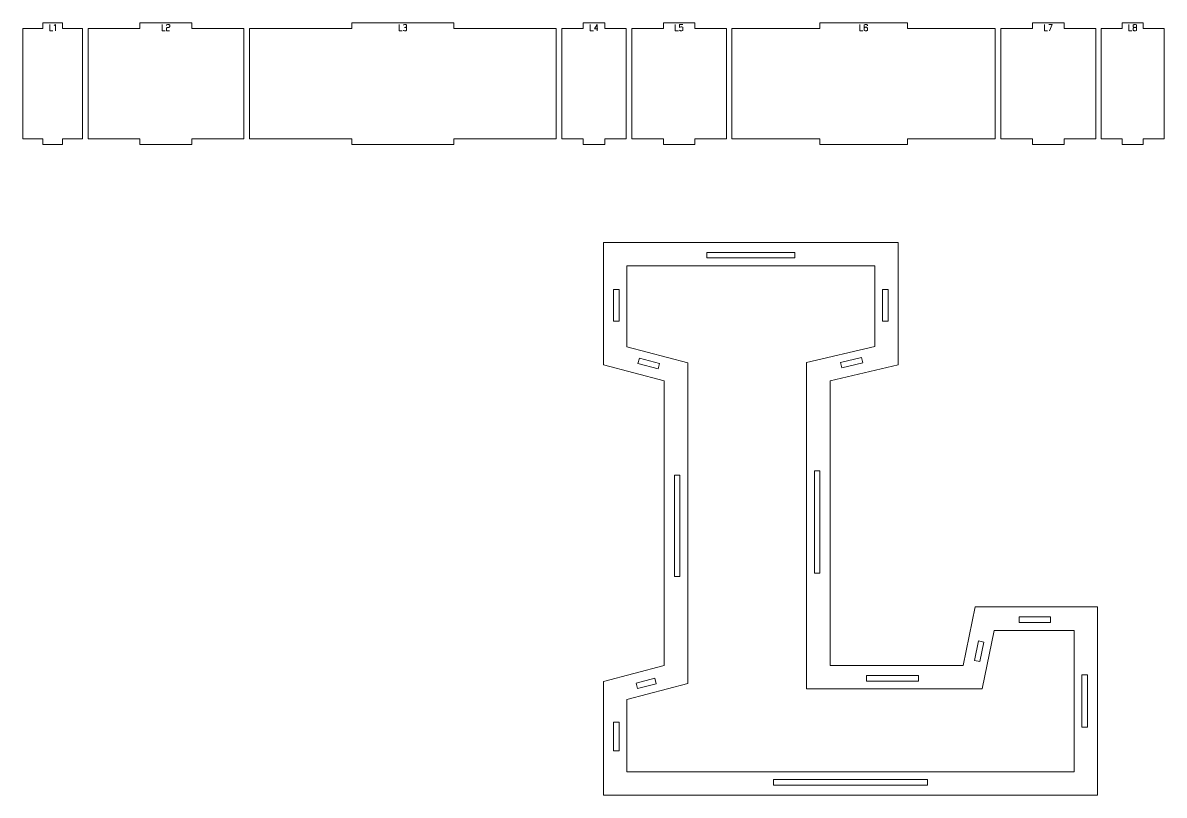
# Model space of a CAD drawing. Header units: centimetres. Extents: x -249 to 275, y -506 to 461.
# Drawn here: x -248.6 to -186.6, y -438.2 to -396.3 of the extents above; entities that cross this region are included whole.
import ezdxf

# ---------------------------------------------------------------- set-up
doc = ezdxf.new("R2010")
doc.units = ezdxf.units.CM
doc.header["$MEASUREMENT"] = 0
doc.layers.add('Capa 1', color=7, linetype='Continuous')

msp = doc.modelspace()

# ---------------------------------------------------------------- linework, layer by layer
at = {"layer": 'Capa 1', "color": 1, "lineweight": 9}
for points, knots in [([(-248.5745, -396.57748), (-248.5745, -396.57748), (-248.5745, -402.57748), (-248.5745, -402.57748), (-248.5745, -402.57748), (-247.49454, -402.57748), (-247.49454, -402.57748), (-247.49454, -402.57748), (-247.49454, -402.87748), (-247.49454, -402.87748), (-247.49454, -402.87748), (-246.41457, -402.87748), (-246.41457, -402.87748), (-246.41457, -402.87748), (-246.41457, -402.57748), (-246.41457, -402.57748), (-246.41457, -402.57748), (-245.33461, -402.57748), (-245.33461, -402.57748), (-245.33461, -402.57748), (-245.33461, -396.57748), (-245.33461, -396.57748), (-245.33461, -396.57748), (-246.41457, -396.57748), (-246.41457, -396.57748), (-246.41457, -396.57748), (-246.41457, -396.27748), (-246.41457, -396.27748), (-246.41457, -396.27748), (-247.49454, -396.27748), (-247.49454, -396.27748), (-247.49454, -396.27748), (-247.49454, -396.57748), (-247.49454, -396.57748), (-247.49454, -396.57748), (-248.5745, -396.57748), (-248.5745, -396.57748)], [0, 0, 0, 0, 0.08333333, 0.08333333, 0.08333333, 0.16666667, 0.16666667, 0.16666667, 0.25, 0.25, 0.25, 0.33333333, 0.33333333, 0.33333333, 0.41666667, 0.41666667, 0.41666667, 0.5, 0.5, 0.5, 0.58333333, 0.58333333, 0.58333333, 0.66666667, 0.66666667, 0.66666667, 0.75, 0.75, 0.75, 0.83333333, 0.83333333, 0.83333333, 0.91666667, 0.91666667, 0.91666667, 1, 1, 1, 1]), ([(-245.03461, -396.57748), (-245.03461, -396.57748), (-245.03461, -402.57748), (-245.03461, -402.57748), (-245.03461, -402.57748), (-242.21341, -402.57748), (-242.21341, -402.57748), (-242.21341, -402.57748), (-242.21341, -402.87748), (-242.21341, -402.87748), (-242.21341, -402.87748), (-239.3922, -402.87748), (-239.3922, -402.87748), (-239.3922, -402.87748), (-239.3922, -402.57748), (-239.3922, -402.57748), (-239.3922, -402.57748), (-236.571, -402.57748), (-236.571, -402.57748), (-236.571, -402.57748), (-236.571, -396.57748), (-236.571, -396.57748), (-236.571, -396.57748), (-239.3922, -396.57748), (-239.3922, -396.57748), (-239.3922, -396.57748), (-239.3922, -396.27748), (-239.3922, -396.27748), (-239.3922, -396.27748), (-242.21341, -396.27748), (-242.21341, -396.27748), (-242.21341, -396.27748), (-242.21341, -396.57748), (-242.21341, -396.57748), (-242.21341, -396.57748), (-245.03461, -396.57748), (-245.03461, -396.57748)], [0, 0, 0, 0, 0.08333333, 0.08333333, 0.08333333, 0.16666667, 0.16666667, 0.16666667, 0.25, 0.25, 0.25, 0.33333333, 0.33333333, 0.33333333, 0.41666667, 0.41666667, 0.41666667, 0.5, 0.5, 0.5, 0.58333333, 0.58333333, 0.58333333, 0.66666667, 0.66666667, 0.66666667, 0.75, 0.75, 0.75, 0.83333333, 0.83333333, 0.83333333, 0.91666667, 0.91666667, 0.91666667, 1, 1, 1, 1]), ([(-236.271, -396.57748), (-236.271, -396.57748), (-236.271, -402.57748), (-236.271, -402.57748), (-236.271, -402.57748), (-230.71915, -402.57748), (-230.71915, -402.57748), (-230.71915, -402.57748), (-230.71915, -402.87748), (-230.71915, -402.87748), (-230.71915, -402.87748), (-225.16731, -402.87748), (-225.16731, -402.87748), (-225.16731, -402.87748), (-225.16731, -402.57748), (-225.16731, -402.57748), (-225.16731, -402.57748), (-219.61546, -402.57748), (-219.61546, -402.57748), (-219.61546, -402.57748), (-219.61546, -396.57748), (-219.61546, -396.57748), (-219.61546, -396.57748), (-225.16731, -396.57748), (-225.16731, -396.57748), (-225.16731, -396.57748), (-225.16731, -396.27748), (-225.16731, -396.27748), (-225.16731, -396.27748), (-230.71915, -396.27748), (-230.71915, -396.27748), (-230.71915, -396.27748), (-230.71915, -396.57748), (-230.71915, -396.57748), (-230.71915, -396.57748), (-236.271, -396.57748), (-236.271, -396.57748)], [0, 0, 0, 0, 0.08333333, 0.08333333, 0.08333333, 0.16666667, 0.16666667, 0.16666667, 0.25, 0.25, 0.25, 0.33333333, 0.33333333, 0.33333333, 0.41666667, 0.41666667, 0.41666667, 0.5, 0.5, 0.5, 0.58333333, 0.58333333, 0.58333333, 0.66666667, 0.66666667, 0.66666667, 0.75, 0.75, 0.75, 0.83333333, 0.83333333, 0.83333333, 0.91666667, 0.91666667, 0.91666667, 1, 1, 1, 1]), ([(-219.31546, -396.57748), (-219.31546, -396.57748), (-219.31546, -402.57748), (-219.31546, -402.57748), (-219.31546, -402.57748), (-218.1474, -402.57748), (-218.1474, -402.57748), (-218.1474, -402.57748), (-218.1474, -402.87748), (-218.1474, -402.87748), (-218.1474, -402.87748), (-216.97934, -402.87748), (-216.97934, -402.87748), (-216.97934, -402.87748), (-216.97934, -402.57748), (-216.97934, -402.57748), (-216.97934, -402.57748), (-215.81128, -402.57748), (-215.81128, -402.57748), (-215.81128, -402.57748), (-215.81128, -396.57748), (-215.81128, -396.57748), (-215.81128, -396.57748), (-216.97934, -396.57748), (-216.97934, -396.57748), (-216.97934, -396.57748), (-216.97934, -396.27748), (-216.97934, -396.27748), (-216.97934, -396.27748), (-218.1474, -396.27748), (-218.1474, -396.27748), (-218.1474, -396.27748), (-218.1474, -396.57748), (-218.1474, -396.57748), (-218.1474, -396.57748), (-219.31546, -396.57748), (-219.31546, -396.57748)], [0, 0, 0, 0, 0.08333333, 0.08333333, 0.08333333, 0.16666667, 0.16666667, 0.16666667, 0.25, 0.25, 0.25, 0.33333333, 0.33333333, 0.33333333, 0.41666667, 0.41666667, 0.41666667, 0.5, 0.5, 0.5, 0.58333333, 0.58333333, 0.58333333, 0.66666667, 0.66666667, 0.66666667, 0.75, 0.75, 0.75, 0.83333333, 0.83333333, 0.83333333, 0.91666667, 0.91666667, 0.91666667, 1, 1, 1, 1]), ([(-215.51128, -396.57748), (-215.51128, -396.57748), (-215.51128, -402.57748), (-215.51128, -402.57748), (-215.51128, -402.57748), (-213.80075, -402.57748), (-213.80075, -402.57748), (-213.80075, -402.57748), (-213.80075, -402.87748), (-213.80075, -402.87748), (-213.80075, -402.87748), (-212.09023, -402.87748), (-212.09023, -402.87748), (-212.09023, -402.87748), (-212.09023, -402.57748), (-212.09023, -402.57748), (-212.09023, -402.57748), (-210.3797, -402.57748), (-210.3797, -402.57748), (-210.3797, -402.57748), (-210.3797, -396.57748), (-210.3797, -396.57748), (-210.3797, -396.57748), (-212.09023, -396.57748), (-212.09023, -396.57748), (-212.09023, -396.57748), (-212.09023, -396.27748), (-212.09023, -396.27748), (-212.09023, -396.27748), (-213.80075, -396.27748), (-213.80075, -396.27748), (-213.80075, -396.27748), (-213.80075, -396.57748), (-213.80075, -396.57748), (-213.80075, -396.57748), (-215.51128, -396.57748), (-215.51128, -396.57748)], [0, 0, 0, 0, 0.08333333, 0.08333333, 0.08333333, 0.16666667, 0.16666667, 0.16666667, 0.25, 0.25, 0.25, 0.33333333, 0.33333333, 0.33333333, 0.41666667, 0.41666667, 0.41666667, 0.5, 0.5, 0.5, 0.58333333, 0.58333333, 0.58333333, 0.66666667, 0.66666667, 0.66666667, 0.75, 0.75, 0.75, 0.83333333, 0.83333333, 0.83333333, 0.91666667, 0.91666667, 0.91666667, 1, 1, 1, 1]), ([(-210.0797, -396.57748), (-210.0797, -396.57748), (-210.0797, -402.57748), (-210.0797, -402.57748), (-210.0797, -402.57748), (-205.31211, -402.57748), (-205.31211, -402.57748), (-205.31211, -402.57748), (-205.31211, -402.87748), (-205.31211, -402.87748), (-205.31211, -402.87748), (-200.54452, -402.87748), (-200.54452, -402.87748), (-200.54452, -402.87748), (-200.54452, -402.57748), (-200.54452, -402.57748), (-200.54452, -402.57748), (-195.77693, -402.57748), (-195.77693, -402.57748), (-195.77693, -402.57748), (-195.77693, -396.57748), (-195.77693, -396.57748), (-195.77693, -396.57748), (-200.54452, -396.57748), (-200.54452, -396.57748), (-200.54452, -396.57748), (-200.54452, -396.27748), (-200.54452, -396.27748), (-200.54452, -396.27748), (-205.31211, -396.27748), (-205.31211, -396.27748), (-205.31211, -396.27748), (-205.31211, -396.57748), (-205.31211, -396.57748), (-205.31211, -396.57748), (-210.0797, -396.57748), (-210.0797, -396.57748)], [0, 0, 0, 0, 0.08333333, 0.08333333, 0.08333333, 0.16666667, 0.16666667, 0.16666667, 0.25, 0.25, 0.25, 0.33333333, 0.33333333, 0.33333333, 0.41666667, 0.41666667, 0.41666667, 0.5, 0.5, 0.5, 0.58333333, 0.58333333, 0.58333333, 0.66666667, 0.66666667, 0.66666667, 0.75, 0.75, 0.75, 0.83333333, 0.83333333, 0.83333333, 0.91666667, 0.91666667, 0.91666667, 1, 1, 1, 1]), ([(-195.47693, -396.57748), (-195.47693, -396.57748), (-195.47693, -402.57748), (-195.47693, -402.57748), (-195.47693, -402.57748), (-193.76044, -402.57748), (-193.76044, -402.57748), (-193.76044, -402.57748), (-193.76044, -402.87748), (-193.76044, -402.87748), (-193.76044, -402.87748), (-192.04394, -402.87748), (-192.04394, -402.87748), (-192.04394, -402.87748), (-192.04394, -402.57748), (-192.04394, -402.57748), (-192.04394, -402.57748), (-190.32745, -402.57748), (-190.32745, -402.57748), (-190.32745, -402.57748), (-190.32745, -396.57748), (-190.32745, -396.57748), (-190.32745, -396.57748), (-192.04394, -396.57748), (-192.04394, -396.57748), (-192.04394, -396.57748), (-192.04394, -396.27748), (-192.04394, -396.27748), (-192.04394, -396.27748), (-193.76044, -396.27748), (-193.76044, -396.27748), (-193.76044, -396.27748), (-193.76044, -396.57748), (-193.76044, -396.57748), (-193.76044, -396.57748), (-195.47693, -396.57748), (-195.47693, -396.57748)], [0, 0, 0, 0, 0.08333333, 0.08333333, 0.08333333, 0.16666667, 0.16666667, 0.16666667, 0.25, 0.25, 0.25, 0.33333333, 0.33333333, 0.33333333, 0.41666667, 0.41666667, 0.41666667, 0.5, 0.5, 0.5, 0.58333333, 0.58333333, 0.58333333, 0.66666667, 0.66666667, 0.66666667, 0.75, 0.75, 0.75, 0.83333333, 0.83333333, 0.83333333, 0.91666667, 0.91666667, 0.91666667, 1, 1, 1, 1]), ([(-190.02745, -396.57748), (-190.02745, -396.57748), (-190.02745, -402.57748), (-190.02745, -402.57748), (-190.02745, -402.57748), (-188.88846, -402.57748), (-188.88846, -402.57748), (-188.88846, -402.57748), (-188.88846, -402.87748), (-188.88846, -402.87748), (-188.88846, -402.87748), (-187.74947, -402.87748), (-187.74947, -402.87748), (-187.74947, -402.87748), (-187.74947, -402.57748), (-187.74947, -402.57748), (-187.74947, -402.57748), (-186.61048, -402.57748), (-186.61048, -402.57748), (-186.61048, -402.57748), (-186.61048, -396.57748), (-186.61048, -396.57748), (-186.61048, -396.57748), (-187.74947, -396.57748), (-187.74947, -396.57748), (-187.74947, -396.57748), (-187.74947, -396.27748), (-187.74947, -396.27748), (-187.74947, -396.27748), (-188.88846, -396.27748), (-188.88846, -396.27748), (-188.88846, -396.27748), (-188.88846, -396.57748), (-188.88846, -396.57748), (-188.88846, -396.57748), (-190.02745, -396.57748), (-190.02745, -396.57748)], [0, 0, 0, 0, 0.08333333, 0.08333333, 0.08333333, 0.16666667, 0.16666667, 0.16666667, 0.25, 0.25, 0.25, 0.33333333, 0.33333333, 0.33333333, 0.41666667, 0.41666667, 0.41666667, 0.5, 0.5, 0.5, 0.58333333, 0.58333333, 0.58333333, 0.66666667, 0.66666667, 0.66666667, 0.75, 0.75, 0.75, 0.83333333, 0.83333333, 0.83333333, 0.91666667, 0.91666667, 0.91666667, 1, 1, 1, 1]), ([(-196.87916, -427.97208), (-196.87916, -427.97208), (-190.22647, -427.97208), (-190.22647, -427.97208), (-190.22647, -427.97208), (-190.22647, -438.18913), (-190.22647, -438.18913), (-190.22647, -438.18913), (-217.05291, -438.18913), (-217.05291, -438.18913), (-217.05291, -438.18913), (-217.05291, -432.01556), (-217.05291, -432.01556), (-217.05291, -432.01556), (-213.74839, -431.14565), (-213.74839, -431.14565), (-213.74839, -431.14565), (-213.74839, -415.7107), (-213.74839, -415.7107), (-213.74839, -415.7107), (-217.05291, -414.8413), (-217.05291, -414.8413), (-217.05291, -414.8413), (-217.05291, -408.18913), (-217.05291, -408.18913), (-217.05291, -408.18913), (-201.05308, -408.18913), (-201.05308, -408.18913), (-201.05308, -408.18913), (-201.05308, -414.8413), (-201.05308, -414.8413), (-201.05308, -414.8413), (-204.74839, -415.7107), (-204.74839, -415.7107), (-204.74839, -415.7107), (-204.74839, -431.14565), (-204.74839, -431.14565), (-204.74839, -431.14565), (-197.53134, -431.14565), (-197.53134, -431.14565), (-197.53134, -431.14565), (-196.87916, -427.97208), (-196.87916, -427.97208)], [0, 0, 0, 0, 0.07142857, 0.07142857, 0.07142857, 0.14285714, 0.14285714, 0.14285714, 0.21428571, 0.21428571, 0.21428571, 0.28571429, 0.28571429, 0.28571429, 0.35714286, 0.35714286, 0.35714286, 0.42857143, 0.42857143, 0.42857143, 0.5, 0.5, 0.5, 0.57142857, 0.57142857, 0.57142857, 0.64285714, 0.64285714, 0.64285714, 0.71428571, 0.71428571, 0.71428571, 0.78571429, 0.78571429, 0.78571429, 0.85714286, 0.85714286, 0.85714286, 0.92857143, 0.92857143, 0.92857143, 1, 1, 1, 1]), ([(-211.43679, -409.03766), (-211.43679, -409.03766), (-206.6692, -409.03766), (-206.6692, -409.03766), (-206.6692, -409.03766), (-206.6692, -408.73766), (-206.6692, -408.73766), (-206.6692, -408.73766), (-211.43679, -408.73766), (-211.43679, -408.73766), (-211.43679, -408.73766), (-211.43679, -409.03766), (-211.43679, -409.03766)], [0, 0, 0, 0, 0.25, 0.25, 0.25, 0.5, 0.5, 0.5, 0.75, 0.75, 0.75, 1, 1, 1, 1]), ([(-195.84133, -429.24487), (-195.84133, -429.24487), (-196.49351, -432.41844), (-196.49351, -432.41844), (-196.49351, -432.41844), (-206.02118, -432.41844), (-206.02118, -432.41844), (-206.02118, -432.41844), (-206.02118, -414.70261), (-206.02118, -414.70261), (-206.02118, -414.70261), (-202.32587, -413.83321), (-202.32587, -413.83321), (-202.32587, -413.83321), (-202.32587, -409.46192), (-202.32587, -409.46192), (-202.32587, -409.46192), (-215.78012, -409.46192), (-215.78012, -409.46192), (-215.78012, -409.46192), (-215.78012, -413.86006), (-215.78012, -413.86006), (-215.78012, -413.86006), (-212.4756, -414.72946), (-212.4756, -414.72946), (-212.4756, -414.72946), (-212.4756, -432.12674), (-212.4756, -432.12674), (-212.4756, -432.12674), (-215.78012, -432.99665), (-215.78012, -432.99665), (-215.78012, -432.99665), (-215.78012, -436.91634), (-215.78012, -436.91634), (-215.78012, -436.91634), (-191.49926, -436.91634), (-191.49926, -436.91634), (-191.49926, -436.91634), (-191.49926, -429.24487), (-191.49926, -429.24487), (-191.49926, -429.24487), (-195.84133, -429.24487), (-195.84133, -429.24487)], [0, 0, 0, 0, 0.07142857, 0.07142857, 0.07142857, 0.14285714, 0.14285714, 0.14285714, 0.21428571, 0.21428571, 0.21428571, 0.28571429, 0.28571429, 0.28571429, 0.35714286, 0.35714286, 0.35714286, 0.42857143, 0.42857143, 0.42857143, 0.5, 0.5, 0.5, 0.57142857, 0.57142857, 0.57142857, 0.64285714, 0.64285714, 0.64285714, 0.71428571, 0.71428571, 0.71428571, 0.78571429, 0.78571429, 0.78571429, 0.85714286, 0.85714286, 0.85714286, 0.92857143, 0.92857143, 0.92857143, 1, 1, 1, 1]), ([(-216.20438, -412.47065), (-216.20438, -412.47065), (-216.20438, -410.75415), (-216.20438, -410.75415), (-216.20438, -410.75415), (-216.50438, -410.75415), (-216.50438, -410.75415), (-216.50438, -410.75415), (-216.50438, -412.47065), (-216.50438, -412.47065), (-216.50438, -412.47065), (-216.20438, -412.47065), (-216.20438, -412.47065)], [0, 0, 0, 0, 0.25, 0.25, 0.25, 0.5, 0.5, 0.5, 0.75, 0.75, 0.75, 1, 1, 1, 1]), ([(-201.90161, -410.74819), (-201.90161, -410.74819), (-201.90161, -412.45871), (-201.90161, -412.45871), (-201.90161, -412.45871), (-201.60161, -412.45871), (-201.60161, -412.45871), (-201.60161, -412.45871), (-201.60161, -410.74819), (-201.60161, -410.74819), (-201.60161, -410.74819), (-201.90161, -410.74819), (-201.90161, -410.74819)], [0, 0, 0, 0, 0.25, 0.25, 0.25, 0.5, 0.5, 0.5, 0.75, 0.75, 0.75, 1, 1, 1, 1]), ([(-214.00137, -414.76674), (-214.00137, -414.76674), (-215.10287, -414.47694), (-215.10287, -414.47694), (-215.10287, -414.47694), (-215.1792, -414.76707), (-215.1792, -414.76707), (-215.1792, -414.76707), (-214.0777, -415.05687), (-214.0777, -415.05687), (-214.0777, -415.05687), (-214.00137, -414.76674), (-214.00137, -414.76674)], [0, 0, 0, 0, 0.25, 0.25, 0.25, 0.5, 0.5, 0.5, 0.75, 0.75, 0.75, 1, 1, 1, 1]), ([(-203.03862, -414.43675), (-203.03862, -414.43675), (-204.17564, -414.70425), (-204.17564, -414.70425), (-204.17564, -414.70425), (-204.10693, -414.99628), (-204.10693, -414.99628), (-204.10693, -414.99628), (-202.96992, -414.72877), (-202.96992, -414.72877), (-202.96992, -414.72877), (-203.03862, -414.43675), (-203.03862, -414.43675)], [0, 0, 0, 0, 0.25, 0.25, 0.25, 0.5, 0.5, 0.5, 0.75, 0.75, 0.75, 1, 1, 1, 1]), ([(-205.59692, -420.59049), (-205.59692, -420.59049), (-205.59692, -426.14233), (-205.59692, -426.14233), (-205.59692, -426.14233), (-205.29692, -426.14233), (-205.29692, -426.14233), (-205.29692, -426.14233), (-205.29692, -420.59049), (-205.29692, -420.59049), (-205.29692, -420.59049), (-205.59692, -420.59049), (-205.59692, -420.59049)], [0, 0, 0, 0, 0.25, 0.25, 0.25, 0.5, 0.5, 0.5, 0.75, 0.75, 0.75, 1, 1, 1, 1]), ([(-212.89986, -426.31536), (-212.89986, -426.31536), (-212.89986, -420.83101), (-212.89986, -420.83101), (-212.89986, -420.83101), (-213.19986, -420.83101), (-213.19986, -420.83101), (-213.19986, -420.83101), (-213.19986, -426.31536), (-213.19986, -426.31536), (-213.19986, -426.31536), (-212.89986, -426.31536), (-212.89986, -426.31536)], [0, 0, 0, 0, 0.25, 0.25, 0.25, 0.5, 0.5, 0.5, 0.75, 0.75, 0.75, 1, 1, 1, 1]), ([(-194.48318, -428.82061), (-194.48318, -428.82061), (-192.77909, -428.82061), (-192.77909, -428.82061), (-192.77909, -428.82061), (-192.77909, -428.52061), (-192.77909, -428.52061), (-192.77909, -428.52061), (-194.48318, -428.52061), (-194.48318, -428.52061), (-194.48318, -428.52061), (-194.48318, -428.82061), (-194.48318, -428.82061)], [0, 0, 0, 0, 0.25, 0.25, 0.25, 0.5, 0.5, 0.5, 0.75, 0.75, 0.75, 1, 1, 1, 1]), ([(-196.62206, -430.93632), (-196.62206, -430.93632), (-196.40466, -429.87847), (-196.40466, -429.87847), (-196.40466, -429.87847), (-196.69852, -429.81808), (-196.69852, -429.81808), (-196.69852, -429.81808), (-196.91592, -430.87593), (-196.91592, -430.87593), (-196.91592, -430.87593), (-196.62206, -430.93632), (-196.62206, -430.93632)], [0, 0, 0, 0, 0.25, 0.25, 0.25, 0.5, 0.5, 0.5, 0.75, 0.75, 0.75, 1, 1, 1, 1]), ([(-215.19639, -432.40427), (-215.19639, -432.40427), (-214.1884, -432.13892), (-214.1884, -432.13892), (-214.1884, -432.13892), (-214.26478, -431.8488), (-214.26478, -431.8488), (-214.26478, -431.8488), (-215.27277, -432.11415), (-215.27277, -432.11415), (-215.27277, -432.11415), (-215.19639, -432.40427), (-215.19639, -432.40427)], [0, 0, 0, 0, 0.25, 0.25, 0.25, 0.5, 0.5, 0.5, 0.75, 0.75, 0.75, 1, 1, 1, 1]), ([(-202.77572, -431.99418), (-202.77572, -431.99418), (-199.95451, -431.99418), (-199.95451, -431.99418), (-199.95451, -431.99418), (-199.95451, -431.69418), (-199.95451, -431.69418), (-199.95451, -431.69418), (-202.77572, -431.69418), (-202.77572, -431.69418), (-202.77572, -431.69418), (-202.77572, -431.99418), (-202.77572, -431.99418)], [0, 0, 0, 0, 0.25, 0.25, 0.25, 0.5, 0.5, 0.5, 0.75, 0.75, 0.75, 1, 1, 1, 1]), ([(-191.075, -431.66061), (-191.075, -431.66061), (-191.075, -434.5006), (-191.075, -434.5006), (-191.075, -434.5006), (-190.775, -434.5006), (-190.775, -434.5006), (-190.775, -434.5006), (-190.775, -431.66061), (-190.775, -431.66061), (-190.775, -431.66061), (-191.075, -431.66061), (-191.075, -431.66061)], [0, 0, 0, 0, 0.25, 0.25, 0.25, 0.5, 0.5, 0.5, 0.75, 0.75, 0.75, 1, 1, 1, 1]), ([(-216.20438, -435.78361), (-216.20438, -435.78361), (-216.20438, -434.22661), (-216.20438, -434.22661), (-216.20438, -434.22661), (-216.50438, -434.22661), (-216.50438, -434.22661), (-216.50438, -434.22661), (-216.50438, -435.78361), (-216.50438, -435.78361), (-216.50438, -435.78361), (-216.20438, -435.78361), (-216.20438, -435.78361)], [0, 0, 0, 0, 0.25, 0.25, 0.25, 0.5, 0.5, 0.5, 0.75, 0.75, 0.75, 1, 1, 1, 1]), ([(-199.45146, -437.3406), (-199.45146, -437.3406), (-207.82792, -437.3406), (-207.82792, -437.3406), (-207.82792, -437.3406), (-207.82792, -437.6406), (-207.82792, -437.6406), (-207.82792, -437.6406), (-199.45146, -437.6406), (-199.45146, -437.6406), (-199.45146, -437.6406), (-199.45146, -437.3406), (-199.45146, -437.3406)], [0, 0, 0, 0, 0.25, 0.25, 0.25, 0.5, 0.5, 0.5, 0.75, 0.75, 0.75, 1, 1, 1, 1])]:
    msp.add_open_spline(points, degree=3, knots=knots, dxfattribs=at)
at = {"layer": 'Capa 1', "color": 114, "lineweight": 9}
for points, knots in [([(-247.11408, -396.70873), (-247.11408, -396.70873), (-247.11408, -396.36795), (-247.11408, -396.36795), (-247.11408, -396.36795), (-247.11408, -396.70873), (-247.11408, -396.70873), (-247.11408, -396.70873), (-246.94566, -396.70873), (-246.94566, -396.70873), (-246.94566, -396.70873), (-247.11408, -396.70873), (-247.11408, -396.70873)], [0, 0, 0, 0, 0.25, 0.25, 0.25, 0.5, 0.5, 0.5, 0.75, 0.75, 0.75, 1, 1, 1, 1]), ([(-246.79502, -396.36745), (-246.79502, -396.36745), (-246.87701, -396.42425), (-246.87701, -396.42425), (-246.87701, -396.42425), (-246.79502, -396.36745), (-246.79502, -396.36745), (-246.79502, -396.36745), (-246.79502, -396.70873), (-246.79502, -396.70873), (-246.79502, -396.70873), (-246.79502, -396.36745), (-246.79502, -396.36745)], [0, 0, 0, 0, 0.25, 0.25, 0.25, 0.5, 0.5, 0.5, 0.75, 0.75, 0.75, 1, 1, 1, 1]), ([(-241.01024, -396.70873), (-241.01024, -396.70873), (-241.01024, -396.36795), (-241.01024, -396.36795), (-241.01024, -396.36795), (-241.01024, -396.70873), (-241.01024, -396.70873), (-241.01024, -396.70873), (-240.84182, -396.70873), (-240.84182, -396.70873), (-240.84182, -396.70873), (-241.01024, -396.70873), (-241.01024, -396.70873)], [0, 0, 0, 0, 0.25, 0.25, 0.25, 0.5, 0.5, 0.5, 0.75, 0.75, 0.75, 1, 1, 1, 1]), ([(-240.77366, -396.70873), (-240.77366, -396.70873), (-240.77366, -396.566), (-240.77366, -396.566), (-240.77268, -396.55315), (-240.76099, -396.54328), (-240.7386, -396.53636), (-240.72938, -396.5357), (-240.72057, -396.53463), (-240.71217, -396.53315), (-240.70378, -396.53167), (-240.6953, -396.53011), (-240.68674, -396.52846), (-240.67093, -396.52583), (-240.65883, -396.52369), (-240.65044, -396.52204), (-240.64204, -396.52039), (-240.63389, -396.51825), (-240.62599, -396.51562), (-240.60558, -396.50805), (-240.59537, -396.49833), (-240.59537, -396.48648), (-240.59537, -396.48648), (-240.59537, -396.40598), (-240.59537, -396.40598), (-240.59537, -396.39544), (-240.60385, -396.38647), (-240.6208, -396.37906), (-240.63776, -396.37165), (-240.65892, -396.36795), (-240.68427, -396.36795), (-240.70962, -396.36795), (-240.73078, -396.37165), (-240.74773, -396.37906), (-240.76469, -396.38647), (-240.77317, -396.39544), (-240.77317, -396.40598), (-240.77317, -396.40598), (-240.77317, -396.43018), (-240.77317, -396.43018), (-240.77317, -396.43018), (-240.77317, -396.40598), (-240.77317, -396.40598), (-240.77317, -396.39544), (-240.76469, -396.38647), (-240.74773, -396.37906), (-240.73078, -396.37165), (-240.70962, -396.36795), (-240.68427, -396.36795), (-240.65892, -396.36795), (-240.63776, -396.37165), (-240.6208, -396.37906), (-240.60385, -396.38647), (-240.59537, -396.39544), (-240.59537, -396.40598), (-240.59537, -396.40598), (-240.59537, -396.48648), (-240.59537, -396.48648), (-240.59537, -396.49833), (-240.60558, -396.50805), (-240.62599, -396.51562), (-240.63389, -396.51825), (-240.64204, -396.52039), (-240.65044, -396.52204), (-240.65883, -396.52369), (-240.67093, -396.52583), (-240.68674, -396.52846), (-240.6953, -396.53011), (-240.70378, -396.53167), (-240.71217, -396.53315), (-240.72057, -396.53463), (-240.72938, -396.5357), (-240.7386, -396.53636), (-240.76099, -396.54328), (-240.77268, -396.55315), (-240.77366, -396.566), (-240.77366, -396.566), (-240.77366, -396.70873), (-240.77366, -396.70873), (-240.77366, -396.70873), (-240.60475, -396.70873), (-240.60475, -396.70873), (-240.60475, -396.70873), (-240.77366, -396.70873), (-240.77366, -396.70873)], [0, 0, 0, 0, 0.03571429, 0.03571429, 0.03571429, 0.07142857, 0.07142857, 0.07142857, 0.10714286, 0.10714286, 0.10714286, 0.14285714, 0.14285714, 0.14285714, 0.17857143, 0.17857143, 0.17857143, 0.21428571, 0.21428571, 0.21428571, 0.25, 0.25, 0.25, 0.28571429, 0.28571429, 0.28571429, 0.32142857, 0.32142857, 0.32142857, 0.35714286, 0.35714286, 0.35714286, 0.39285714, 0.39285714, 0.39285714, 0.42857143, 0.42857143, 0.42857143, 0.46428571, 0.46428571, 0.46428571, 0.5, 0.5, 0.5, 0.53571429, 0.53571429, 0.53571429, 0.57142857, 0.57142857, 0.57142857, 0.60714286, 0.60714286, 0.60714286, 0.64285714, 0.64285714, 0.64285714, 0.67857143, 0.67857143, 0.67857143, 0.71428571, 0.71428571, 0.71428571, 0.75, 0.75, 0.75, 0.78571429, 0.78571429, 0.78571429, 0.82142857, 0.82142857, 0.82142857, 0.85714286, 0.85714286, 0.85714286, 0.89285714, 0.89285714, 0.89285714, 0.92857143, 0.92857143, 0.92857143, 0.96428571, 0.96428571, 0.96428571, 1, 1, 1, 1]), ([(-228.15067, -396.70873), (-228.15067, -396.70873), (-228.15067, -396.36795), (-228.15067, -396.36795), (-228.15067, -396.36795), (-228.15067, -396.70873), (-228.15067, -396.70873), (-228.15067, -396.70873), (-227.98225, -396.70873), (-227.98225, -396.70873), (-227.98225, -396.70873), (-228.15067, -396.70873), (-228.15067, -396.70873)], [0, 0, 0, 0, 0.25, 0.25, 0.25, 0.5, 0.5, 0.5, 0.75, 0.75, 0.75, 1, 1, 1, 1]), ([(-227.8247, -396.70873), (-227.85005, -396.70873), (-227.87121, -396.70503), (-227.88816, -396.69762), (-227.90512, -396.69021), (-227.9136, -396.68124), (-227.9136, -396.6707), (-227.9136, -396.68124), (-227.90512, -396.69021), (-227.88816, -396.69762), (-227.87121, -396.70503), (-227.85005, -396.70873), (-227.8247, -396.70873), (-227.79935, -396.70873), (-227.77819, -396.70503), (-227.76123, -396.69762), (-227.74428, -396.69021), (-227.7358, -396.68124), (-227.7358, -396.6707), (-227.7358, -396.6707), (-227.7358, -396.55958), (-227.7358, -396.55958), (-227.7358, -396.55069), (-227.74189, -396.54295), (-227.75407, -396.53636), (-227.76626, -396.52978), (-227.80198, -396.52533), (-227.86125, -396.52303), (-227.80231, -396.51941), (-227.76691, -396.51513), (-227.75506, -396.51019), (-227.74321, -396.50525), (-227.73679, -396.49718), (-227.7358, -396.48599), (-227.7358, -396.48599), (-227.7358, -396.40598), (-227.7358, -396.40598), (-227.7358, -396.39544), (-227.74428, -396.38647), (-227.76123, -396.37906), (-227.77819, -396.37165), (-227.79935, -396.36795), (-227.8247, -396.36795), (-227.85005, -396.36795), (-227.87121, -396.37165), (-227.88816, -396.37906), (-227.90512, -396.38647), (-227.9136, -396.39544), (-227.9136, -396.40598), (-227.9136, -396.39544), (-227.90512, -396.38647), (-227.88816, -396.37906), (-227.87121, -396.37165), (-227.85005, -396.36795), (-227.8247, -396.36795), (-227.79935, -396.36795), (-227.77819, -396.37165), (-227.76123, -396.37906), (-227.74428, -396.38647), (-227.7358, -396.39544), (-227.7358, -396.40598), (-227.7358, -396.40598), (-227.7358, -396.48599), (-227.7358, -396.48599), (-227.73679, -396.49718), (-227.74321, -396.50525), (-227.75506, -396.51019), (-227.76691, -396.51513), (-227.80231, -396.51941), (-227.86125, -396.52303), (-227.80198, -396.52533), (-227.76626, -396.52978), (-227.75407, -396.53636), (-227.74189, -396.54295), (-227.7358, -396.55069), (-227.7358, -396.55958), (-227.7358, -396.55958), (-227.7358, -396.6707), (-227.7358, -396.6707), (-227.7358, -396.68124), (-227.74428, -396.69021), (-227.76123, -396.69762), (-227.77819, -396.70503), (-227.79935, -396.70873), (-227.8247, -396.70873)], [0, 0, 0, 0, 0.03571429, 0.03571429, 0.03571429, 0.07142857, 0.07142857, 0.07142857, 0.10714286, 0.10714286, 0.10714286, 0.14285714, 0.14285714, 0.14285714, 0.17857143, 0.17857143, 0.17857143, 0.21428571, 0.21428571, 0.21428571, 0.25, 0.25, 0.25, 0.28571429, 0.28571429, 0.28571429, 0.32142857, 0.32142857, 0.32142857, 0.35714286, 0.35714286, 0.35714286, 0.39285714, 0.39285714, 0.39285714, 0.42857143, 0.42857143, 0.42857143, 0.46428571, 0.46428571, 0.46428571, 0.5, 0.5, 0.5, 0.53571429, 0.53571429, 0.53571429, 0.57142857, 0.57142857, 0.57142857, 0.60714286, 0.60714286, 0.60714286, 0.64285714, 0.64285714, 0.64285714, 0.67857143, 0.67857143, 0.67857143, 0.71428571, 0.71428571, 0.71428571, 0.75, 0.75, 0.75, 0.78571429, 0.78571429, 0.78571429, 0.82142857, 0.82142857, 0.82142857, 0.85714286, 0.85714286, 0.85714286, 0.89285714, 0.89285714, 0.89285714, 0.92857143, 0.92857143, 0.92857143, 0.96428571, 0.96428571, 0.96428571, 1, 1, 1, 1]), ([(-217.76784, -396.70873), (-217.76784, -396.70873), (-217.76784, -396.36795), (-217.76784, -396.36795), (-217.76784, -396.36795), (-217.76784, -396.70873), (-217.76784, -396.70873), (-217.76784, -396.70873), (-217.59942, -396.70873), (-217.59942, -396.70873), (-217.59942, -396.70873), (-217.76784, -396.70873), (-217.76784, -396.70873)], [0, 0, 0, 0, 0.25, 0.25, 0.25, 0.5, 0.5, 0.5, 0.75, 0.75, 0.75, 1, 1, 1, 1]), ([(-217.391, -396.59612), (-217.391, -396.59612), (-217.391, -396.36745), (-217.391, -396.36745), (-217.391, -396.36745), (-217.53077, -396.59612), (-217.53077, -396.59612), (-217.53077, -396.59612), (-217.391, -396.59612), (-217.391, -396.59612)], [0, 0, 0, 0, 0.33333333, 0.33333333, 0.33333333, 0.66666667, 0.66666667, 0.66666667, 1, 1, 1, 1]), ([(-217.391, -396.59612), (-217.391, -396.59612), (-217.391, -396.70873), (-217.391, -396.70873), (-217.391, -396.70873), (-217.391, -396.59612), (-217.391, -396.59612), (-217.391, -396.59612), (-217.53077, -396.59612), (-217.53077, -396.59612), (-217.53077, -396.59612), (-217.391, -396.36745), (-217.391, -396.36745), (-217.391, -396.36745), (-217.391, -396.59612), (-217.391, -396.59612), (-217.391, -396.59612), (-217.3589, -396.59612), (-217.3589, -396.59612), (-217.3589, -396.59612), (-217.391, -396.59612), (-217.391, -396.59612)], [0, 0, 0, 0, 0.14285714, 0.14285714, 0.14285714, 0.28571429, 0.28571429, 0.28571429, 0.42857143, 0.42857143, 0.42857143, 0.57142857, 0.57142857, 0.57142857, 0.71428571, 0.71428571, 0.71428571, 0.85714286, 0.85714286, 0.85714286, 1, 1, 1, 1]), ([(-213.15293, -396.70873), (-213.15293, -396.70873), (-213.15293, -396.36795), (-213.15293, -396.36795), (-213.15293, -396.36795), (-213.15293, -396.70873), (-213.15293, -396.70873), (-213.15293, -396.70873), (-212.98451, -396.70873), (-212.98451, -396.70873), (-212.98451, -396.70873), (-213.15293, -396.70873), (-213.15293, -396.70873)], [0, 0, 0, 0, 0.25, 0.25, 0.25, 0.5, 0.5, 0.5, 0.75, 0.75, 0.75, 1, 1, 1, 1]), ([(-212.82696, -396.70873), (-212.85231, -396.70873), (-212.87347, -396.70503), (-212.89042, -396.69762), (-212.90738, -396.69021), (-212.91586, -396.68124), (-212.91586, -396.6707), (-212.91586, -396.68124), (-212.90738, -396.69021), (-212.89042, -396.69762), (-212.87347, -396.70503), (-212.85231, -396.70873), (-212.82696, -396.70873), (-212.80161, -396.70873), (-212.78045, -396.70503), (-212.76349, -396.69762), (-212.74654, -396.69021), (-212.73806, -396.68124), (-212.73806, -396.6707), (-212.73806, -396.6707), (-212.73806, -396.53537), (-212.73806, -396.53537), (-212.73806, -396.52484), (-212.74654, -396.51587), (-212.76349, -396.50846), (-212.78045, -396.50105), (-212.80161, -396.49735), (-212.82696, -396.49735), (-212.85001, -396.49932), (-212.86779, -396.50195), (-212.8803, -396.50525), (-212.89281, -396.50854), (-212.90467, -396.51858), (-212.91586, -396.53537), (-212.91586, -396.53537), (-212.91586, -396.36795), (-212.91586, -396.36795), (-212.91586, -396.36795), (-212.74399, -396.36795), (-212.74399, -396.36795), (-212.74399, -396.36795), (-212.91586, -396.36795), (-212.91586, -396.36795), (-212.91586, -396.36795), (-212.91586, -396.53537), (-212.91586, -396.53537), (-212.90467, -396.51858), (-212.89281, -396.50854), (-212.8803, -396.50525), (-212.86779, -396.50195), (-212.85001, -396.49932), (-212.82696, -396.49735), (-212.80161, -396.49735), (-212.78045, -396.50105), (-212.76349, -396.50846), (-212.74654, -396.51587), (-212.73806, -396.52484), (-212.73806, -396.53537), (-212.73806, -396.53537), (-212.73806, -396.6707), (-212.73806, -396.6707), (-212.73806, -396.68124), (-212.74654, -396.69021), (-212.76349, -396.69762), (-212.78045, -396.70503), (-212.80161, -396.70873), (-212.82696, -396.70873)], [0, 0, 0, 0, 0.04545455, 0.04545455, 0.04545455, 0.09090909, 0.09090909, 0.09090909, 0.13636364, 0.13636364, 0.13636364, 0.18181818, 0.18181818, 0.18181818, 0.22727273, 0.22727273, 0.22727273, 0.27272727, 0.27272727, 0.27272727, 0.31818182, 0.31818182, 0.31818182, 0.36363636, 0.36363636, 0.36363636, 0.40909091, 0.40909091, 0.40909091, 0.45454545, 0.45454545, 0.45454545, 0.5, 0.5, 0.5, 0.54545455, 0.54545455, 0.54545455, 0.59090909, 0.59090909, 0.59090909, 0.63636364, 0.63636364, 0.63636364, 0.68181818, 0.68181818, 0.68181818, 0.72727273, 0.72727273, 0.72727273, 0.77272727, 0.77272727, 0.77272727, 0.81818182, 0.81818182, 0.81818182, 0.86363636, 0.86363636, 0.86363636, 0.90909091, 0.90909091, 0.90909091, 0.95454545, 0.95454545, 0.95454545, 1, 1, 1, 1]), ([(-203.13575, -396.70873), (-203.13575, -396.70873), (-203.13575, -396.36795), (-203.13575, -396.36795), (-203.13575, -396.36795), (-203.13575, -396.70873), (-203.13575, -396.70873), (-203.13575, -396.70873), (-202.96733, -396.70873), (-202.96733, -396.70873), (-202.96733, -396.70873), (-203.13575, -396.70873), (-203.13575, -396.70873)], [0, 0, 0, 0, 0.25, 0.25, 0.25, 0.5, 0.5, 0.5, 0.75, 0.75, 0.75, 1, 1, 1, 1]), ([(-202.80978, -396.70873), (-202.83513, -396.70873), (-202.85629, -396.70503), (-202.87324, -396.69762), (-202.8902, -396.69021), (-202.89868, -396.68124), (-202.89868, -396.6707), (-202.89868, -396.6707), (-202.89868, -396.55562), (-202.89868, -396.55562), (-202.89868, -396.55562), (-202.89868, -396.40598), (-202.89868, -396.40598), (-202.89868, -396.39544), (-202.8902, -396.38647), (-202.87324, -396.37906), (-202.85629, -396.37165), (-202.83513, -396.36795), (-202.80978, -396.36795), (-202.78443, -396.36795), (-202.76327, -396.37165), (-202.74631, -396.37906), (-202.72936, -396.38647), (-202.72088, -396.39544), (-202.72088, -396.40598), (-202.72088, -396.40598), (-202.72088, -396.43363), (-202.72088, -396.43363), (-202.72088, -396.43363), (-202.72088, -396.40598), (-202.72088, -396.40598), (-202.72088, -396.39544), (-202.72936, -396.38647), (-202.74631, -396.37906), (-202.76327, -396.37165), (-202.78443, -396.36795), (-202.80978, -396.36795), (-202.83513, -396.36795), (-202.85629, -396.37165), (-202.87324, -396.37906), (-202.8902, -396.38647), (-202.89868, -396.39544), (-202.89868, -396.40598), (-202.89868, -396.40598), (-202.89868, -396.55562), (-202.89868, -396.55562), (-202.89868, -396.54575), (-202.88839, -396.53694), (-202.86781, -396.5292), (-202.84723, -396.52146), (-202.82789, -396.51759), (-202.80978, -396.51759), (-202.78443, -396.51759), (-202.76327, -396.5213), (-202.74631, -396.52871), (-202.72936, -396.53612), (-202.72088, -396.54509), (-202.72088, -396.55562), (-202.72088, -396.55562), (-202.72088, -396.6707), (-202.72088, -396.6707), (-202.72088, -396.68124), (-202.72936, -396.69021), (-202.74631, -396.69762), (-202.76327, -396.70503), (-202.78443, -396.70873), (-202.80978, -396.70873)], [0, 0, 0, 0, 0.04545455, 0.04545455, 0.04545455, 0.09090909, 0.09090909, 0.09090909, 0.13636364, 0.13636364, 0.13636364, 0.18181818, 0.18181818, 0.18181818, 0.22727273, 0.22727273, 0.22727273, 0.27272727, 0.27272727, 0.27272727, 0.31818182, 0.31818182, 0.31818182, 0.36363636, 0.36363636, 0.36363636, 0.40909091, 0.40909091, 0.40909091, 0.45454545, 0.45454545, 0.45454545, 0.5, 0.5, 0.5, 0.54545455, 0.54545455, 0.54545455, 0.59090909, 0.59090909, 0.59090909, 0.63636364, 0.63636364, 0.63636364, 0.68181818, 0.68181818, 0.68181818, 0.72727273, 0.72727273, 0.72727273, 0.77272727, 0.77272727, 0.77272727, 0.81818182, 0.81818182, 0.81818182, 0.86363636, 0.86363636, 0.86363636, 0.90909091, 0.90909091, 0.90909091, 0.95454545, 0.95454545, 0.95454545, 1, 1, 1, 1]), ([(-202.89868, -396.6707), (-202.89868, -396.68124), (-202.8902, -396.69021), (-202.87324, -396.69762), (-202.85629, -396.70503), (-202.83513, -396.70873), (-202.80978, -396.70873), (-202.78443, -396.70873), (-202.76327, -396.70503), (-202.74631, -396.69762), (-202.72936, -396.69021), (-202.72088, -396.68124), (-202.72088, -396.6707), (-202.72088, -396.6707), (-202.72088, -396.55562), (-202.72088, -396.55562), (-202.72088, -396.54509), (-202.72936, -396.53612), (-202.74631, -396.52871), (-202.76327, -396.5213), (-202.78443, -396.51759), (-202.80978, -396.51759), (-202.82789, -396.51759), (-202.84723, -396.52146), (-202.86781, -396.5292), (-202.88839, -396.53694), (-202.89868, -396.54575), (-202.89868, -396.55562), (-202.89868, -396.55562), (-202.89868, -396.6707), (-202.89868, -396.6707)], [0, 0, 0, 0, 0.1, 0.1, 0.1, 0.2, 0.2, 0.2, 0.3, 0.3, 0.3, 0.4, 0.4, 0.4, 0.5, 0.5, 0.5, 0.6, 0.6, 0.6, 0.7, 0.7, 0.7, 0.8, 0.8, 0.8, 0.9, 0.9, 0.9, 1, 1, 1, 1]), ([(-193.10666, -396.70873), (-193.10666, -396.70873), (-193.10666, -396.36795), (-193.10666, -396.36795), (-193.10666, -396.36795), (-193.10666, -396.70873), (-193.10666, -396.70873), (-193.10666, -396.70873), (-192.93824, -396.70873), (-192.93824, -396.70873), (-192.93824, -396.70873), (-193.10666, -396.70873), (-193.10666, -396.70873)], [0, 0, 0, 0, 0.25, 0.25, 0.25, 0.5, 0.5, 0.5, 0.75, 0.75, 0.75, 1, 1, 1, 1]), ([(-192.8281, -396.70873), (-192.8281, -396.70873), (-192.69772, -396.36795), (-192.69772, -396.36795), (-192.69772, -396.36795), (-192.86959, -396.36795), (-192.86959, -396.36795), (-192.86959, -396.36795), (-192.69772, -396.36795), (-192.69772, -396.36795), (-192.69772, -396.36795), (-192.8281, -396.70873), (-192.8281, -396.70873)], [0, 0, 0, 0, 0.25, 0.25, 0.25, 0.5, 0.5, 0.5, 0.75, 0.75, 0.75, 1, 1, 1, 1]), ([(-188.5264, -396.70873), (-188.5264, -396.70873), (-188.5264, -396.36795), (-188.5264, -396.36795), (-188.5264, -396.36795), (-188.5264, -396.70873), (-188.5264, -396.70873), (-188.5264, -396.70873), (-188.35798, -396.70873), (-188.35798, -396.70873), (-188.35798, -396.70873), (-188.5264, -396.70873), (-188.5264, -396.70873)], [0, 0, 0, 0, 0.25, 0.25, 0.25, 0.5, 0.5, 0.5, 0.75, 0.75, 0.75, 1, 1, 1, 1]), ([(-188.28933, -396.48599), (-188.28933, -396.49455), (-188.28324, -396.50228), (-188.27106, -396.5092), (-188.25887, -396.51611), (-188.23533, -396.52072), (-188.20043, -396.52303), (-188.16553, -396.52072), (-188.14199, -396.51611), (-188.1298, -396.5092), (-188.11762, -396.50228), (-188.11153, -396.49455), (-188.11153, -396.48599), (-188.11153, -396.48599), (-188.11153, -396.40598), (-188.11153, -396.40598), (-188.11153, -396.39544), (-188.12001, -396.38647), (-188.13696, -396.37906), (-188.15392, -396.37165), (-188.17508, -396.36795), (-188.20043, -396.36795), (-188.22578, -396.36795), (-188.24694, -396.37165), (-188.26389, -396.37906), (-188.28085, -396.38647), (-188.28933, -396.39544), (-188.28933, -396.40598), (-188.28933, -396.40598), (-188.28933, -396.48599), (-188.28933, -396.48599)], [0, 0, 0, 0, 0.1, 0.1, 0.1, 0.2, 0.2, 0.2, 0.3, 0.3, 0.3, 0.4, 0.4, 0.4, 0.5, 0.5, 0.5, 0.6, 0.6, 0.6, 0.7, 0.7, 0.7, 0.8, 0.8, 0.8, 0.9, 0.9, 0.9, 1, 1, 1, 1]), ([(-188.20043, -396.70873), (-188.22578, -396.70873), (-188.24694, -396.70503), (-188.26389, -396.69762), (-188.28085, -396.69021), (-188.28933, -396.68124), (-188.28933, -396.6707), (-188.28933, -396.6707), (-188.28933, -396.55958), (-188.28933, -396.55958), (-188.28933, -396.55069), (-188.28324, -396.54295), (-188.27106, -396.53636), (-188.25887, -396.52978), (-188.23533, -396.52533), (-188.20043, -396.52303), (-188.23533, -396.52072), (-188.25887, -396.51611), (-188.27106, -396.5092), (-188.28324, -396.50228), (-188.28933, -396.49455), (-188.28933, -396.48599), (-188.28933, -396.48599), (-188.28933, -396.40598), (-188.28933, -396.40598), (-188.28933, -396.39544), (-188.28085, -396.38647), (-188.26389, -396.37906), (-188.24694, -396.37165), (-188.22578, -396.36795), (-188.20043, -396.36795), (-188.17508, -396.36795), (-188.15392, -396.37165), (-188.13696, -396.37906), (-188.12001, -396.38647), (-188.11153, -396.39544), (-188.11153, -396.40598), (-188.11153, -396.40598), (-188.11153, -396.48599), (-188.11153, -396.48599), (-188.11153, -396.49455), (-188.11762, -396.50228), (-188.1298, -396.5092), (-188.14199, -396.51611), (-188.16553, -396.52072), (-188.20043, -396.52303), (-188.16553, -396.52533), (-188.14199, -396.52978), (-188.1298, -396.53636), (-188.11762, -396.54295), (-188.11153, -396.55069), (-188.11153, -396.55958), (-188.11153, -396.55958), (-188.11153, -396.6707), (-188.11153, -396.6707), (-188.11153, -396.68124), (-188.12001, -396.69021), (-188.13696, -396.69762), (-188.15392, -396.70503), (-188.17508, -396.70873), (-188.20043, -396.70873)], [0, 0, 0, 0, 0.05, 0.05, 0.05, 0.1, 0.1, 0.1, 0.15, 0.15, 0.15, 0.2, 0.2, 0.2, 0.25, 0.25, 0.25, 0.3, 0.3, 0.3, 0.35, 0.35, 0.35, 0.4, 0.4, 0.4, 0.45, 0.45, 0.45, 0.5, 0.5, 0.5, 0.55, 0.55, 0.55, 0.6, 0.6, 0.6, 0.65, 0.65, 0.65, 0.7, 0.7, 0.7, 0.75, 0.75, 0.75, 0.8, 0.8, 0.8, 0.85, 0.85, 0.85, 0.9, 0.9, 0.9, 0.95, 0.95, 0.95, 1, 1, 1, 1]), ([(-188.28933, -396.6707), (-188.28933, -396.68124), (-188.28085, -396.69021), (-188.26389, -396.69762), (-188.24694, -396.70503), (-188.22578, -396.70873), (-188.20043, -396.70873), (-188.17508, -396.70873), (-188.15392, -396.70503), (-188.13696, -396.69762), (-188.12001, -396.69021), (-188.11153, -396.68124), (-188.11153, -396.6707), (-188.11153, -396.6707), (-188.11153, -396.55958), (-188.11153, -396.55958), (-188.11153, -396.55069), (-188.11762, -396.54295), (-188.1298, -396.53636), (-188.14199, -396.52978), (-188.16553, -396.52533), (-188.20043, -396.52303), (-188.23533, -396.52533), (-188.25887, -396.52978), (-188.27106, -396.53636), (-188.28324, -396.54295), (-188.28933, -396.55069), (-188.28933, -396.55958), (-188.28933, -396.55958), (-188.28933, -396.6707), (-188.28933, -396.6707)], [0, 0, 0, 0, 0.1, 0.1, 0.1, 0.2, 0.2, 0.2, 0.3, 0.3, 0.3, 0.4, 0.4, 0.4, 0.5, 0.5, 0.5, 0.6, 0.6, 0.6, 0.7, 0.7, 0.7, 0.8, 0.8, 0.8, 0.9, 0.9, 0.9, 1, 1, 1, 1])]:
    msp.add_open_spline(points, degree=3, knots=knots, dxfattribs=at)

doc.saveas('drawing.dxf')
